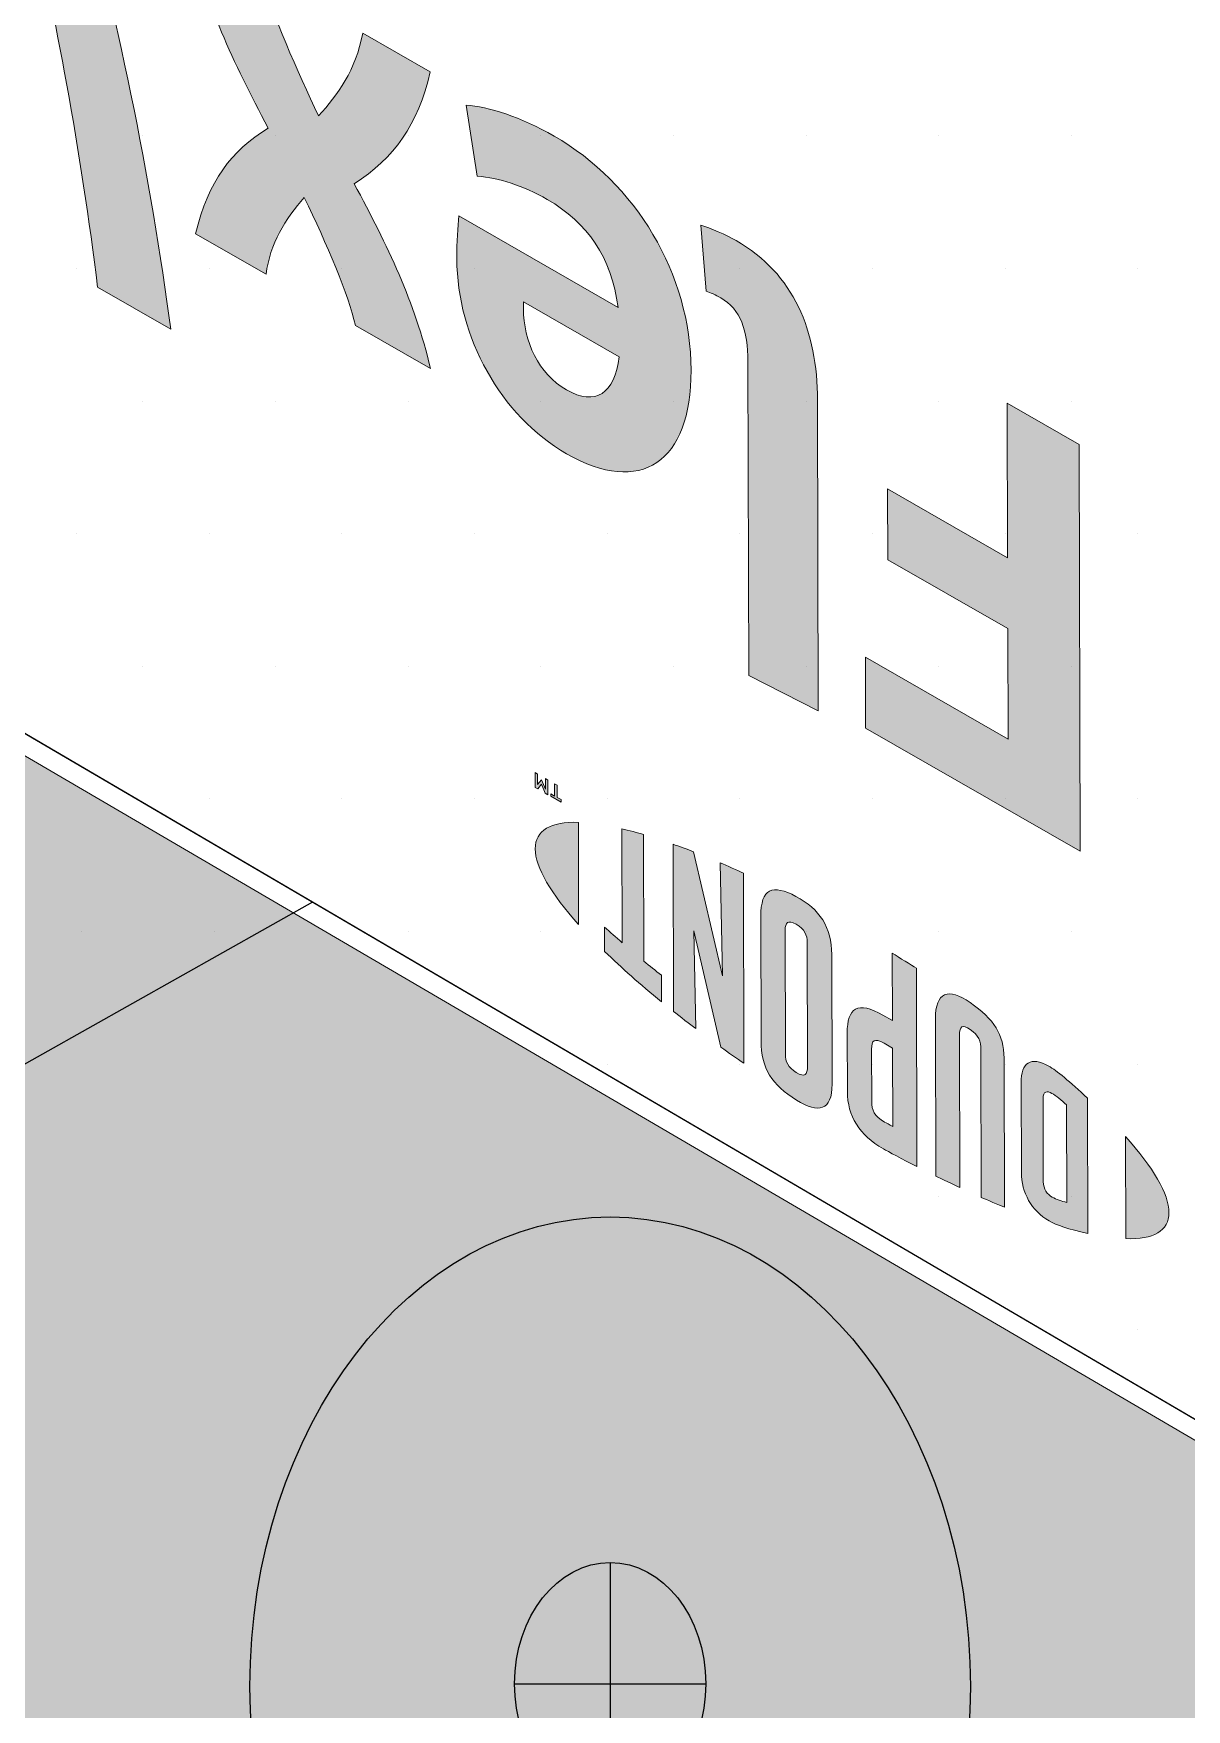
# Model space of a CAD drawing. Extents: x -1328 to 5679, y -4611 to 1603.
# Drawn here: x 3934.19 to 3945.93, y -2475.45 to -2458.38 of the extents above; entities that cross this region are included whole.
import ezdxf

# ---------------------------------------------------------------- set-up
doc = ezdxf.new("R2010")
doc.units = 0
doc.header["$MEASUREMENT"] = 0
for name, color, linetype, lineweight in [('.ATI-HATCH', 7, 'Continuous', 0), ('G-ANNO-TTLB', 7, 'Continuous', 0), ('Layer 12', 7, 'Continuous', 0), ('TYVEK', 7, 'Continuous', 0)]:
    doc.layers.add(name, color=color, linetype=linetype, lineweight=lineweight)

# ---------------------------------------------------------------- blocks, each defined once
blk = doc.blocks.new('Block_207')
at = {"layer": 'TYVEK', "true_color": 0x003b71, "transparency": 33554687}
h = blk.add_hatch(color=156, dxfattribs=at)
h.dxf.hatch_style = 2
edge = h.paths.add_edge_path()
edge.add_ellipse((3940.063, -2475.212), major_axis=(0, 4.781), ratio=0.766948, start_angle=0, end_angle=360)
at = {"layer": 'TYVEK', "color": 18, "lineweight": 25, "true_color": 0x080808}
for p, q in [((3940.063, -2473.949), (3940.063, -2476.416)), ((3939.09, -2475.183), (3941.037, -2475.183))]:
    blk.add_line(p, q, dxfattribs=at)
at = {"layer": 'TYVEK', "color": 33, "lineweight": 25, "true_color": 0xcc9966}
blk.add_lwpolyline([(3939.551, -2470.792)], dxfattribs=at)
at = {"layer": 'TYVEK', "color": 18, "lineweight": 25, "true_color": 0x000000}
blk.add_ellipse((3940.063, -2475.212), major_axis=(0, 4.781), ratio=0.766948, dxfattribs=at)
at = {"layer": 'TYVEK', "color": 18, "lineweight": 25, "true_color": 0x080808}
blk.add_ellipse((3940.063, -2475.183), major_axis=(0, 1.234), ratio=0.788846, dxfattribs=at)
blk = doc.blocks.new('Block_216')
at = {"layer": 'TYVEK', "true_color": 0x003b71, "transparency": 33554687}
h = blk.add_hatch(color=156, dxfattribs=at)
h.dxf.hatch_style = 2
edge = h.paths.add_edge_path()
edge.add_spline(control_points=[(3931.454, -2459.019), (3931.454, -2459.019), (3930.705, -2458.589), (3930.705, -2458.589), (3930.897, -2457.322), (3931.231, -2455.89), (3931.665, -2455.005), (3931.665, -2455.005), (3932.47, -2455.467), (3932.47, -2455.467), (3932.723, -2456.351), (3932.951, -2457.35), (3933.143, -2458.429), (3933.336, -2457.571), (3933.555, -2456.828), (3933.809, -2456.236), (3933.809, -2456.236), (3934.615, -2456.698), (3934.615, -2456.698), (3935.028, -2458.07), (3935.396, -2459.905), (3935.589, -2461.393), (3935.589, -2461.393), (3934.845, -2460.966), (3934.845, -2460.966), (3934.683, -2459.626), (3934.393, -2458.059), (3934.181, -2457.246), (3933.962, -2457.812), (3933.621, -2458.975), (3933.476, -2460.179), (3933.476, -2460.179), (3932.819, -2459.802), (3932.819, -2459.802), (3932.662, -2458.424), (3932.325, -2456.872), (3932.098, -2456.051), (3931.894, -2456.625), (3931.605, -2457.859), (3931.454, -2459.019)], knot_values=[0, 0, 0, 0, 1, 1, 1, 2, 2, 2, 3, 3, 3, 4, 4, 4, 5, 5, 5, 6, 6, 6, 7, 7, 7, 8, 8, 8, 9, 9, 9, 10, 10, 10, 11, 11, 11, 12, 12, 12, 13, 13, 13, 13], degree=3, periodic=0)
h = blk.add_hatch(color=156, dxfattribs=at)
h.dxf.hatch_style = 2
edge = h.paths.add_edge_path()
edge.add_spline(control_points=[(3937.456, -2459.912), (3937.8, -2460.547), (3938.073, -2461.112), (3938.234, -2461.794), (3938.234, -2461.794), (3937.469, -2461.356), (3937.469, -2461.356), (3937.402, -2461.051), (3937.175, -2460.519), (3936.949, -2460.053), (3936.76, -2460.269), (3936.596, -2460.524), (3936.561, -2460.834), (3936.561, -2460.834), (3935.843, -2460.422), (3935.843, -2460.422), (3935.975, -2459.883), (3936.2, -2459.581), (3936.583, -2459.347), (3936.213, -2458.655), (3935.96, -2458.097), (3935.748, -2457.349), (3935.748, -2457.349), (3936.513, -2457.788), (3936.513, -2457.788), (3936.621, -2458.181), (3936.879, -2458.772), (3937.095, -2459.221), (3937.289, -2459.008), (3937.473, -2458.759), (3937.544, -2458.38), (3937.544, -2458.38), (3938.231, -2458.775), (3938.231, -2458.775), (3938.105, -2459.316), (3937.865, -2459.651), (3937.456, -2459.912)], knot_values=[0, 0, 0, 0, 1, 1, 1, 2, 2, 2, 3, 3, 3, 4, 4, 4, 5, 5, 5, 6, 6, 6, 7, 7, 7, 8, 8, 8, 9, 9, 9, 10, 10, 10, 11, 11, 11, 12, 12, 12, 12], degree=3, periodic=0)
h = blk.add_hatch(color=156, dxfattribs=at)
h.dxf.hatch_style = 2
edge = h.paths.add_edge_path()
edge.add_spline(control_points=[(3940.155, -2461.674), (3940.155, -2461.674), (3939.18, -2461.115), (3939.18, -2461.115), (3939.18, -2461.115), (3939.18, -2461.186), (3939.18, -2461.186), (3939.181, -2461.517), (3939.335, -2461.848), (3939.617, -2462.01), (3939.915, -2462.181), (3940.109, -2462.05), (3940.155, -2461.674)], knot_values=[0, 0, 0, 0, 1, 1, 1, 2, 2, 2, 3, 3, 3, 4, 4, 4, 4], degree=3, periodic=0)
edge = h.paths.add_edge_path()
edge.add_spline(control_points=[(3938.596, -2459.114), (3938.821, -2459.125), (3939.155, -2459.234), (3939.493, -2459.428), (3940.319, -2459.902), (3940.885, -2460.83), (3940.887, -2461.812), (3940.89, -2462.752), (3940.373, -2463.094), (3939.619, -2462.661), (3938.947, -2462.275), (3938.504, -2461.471), (3938.502, -2460.679), (3938.502, -2460.501), (3938.512, -2460.353), (3938.522, -2460.241), (3938.522, -2460.241), (3940.143, -2461.172), (3940.143, -2461.172), (3940.075, -2460.66), (3939.834, -2460.309), (3939.423, -2460.073), (3939.172, -2459.929), (3938.931, -2459.855), (3938.71, -2459.835), (3938.71, -2459.835), (3938.596, -2459.114), (3938.596, -2459.114)], knot_values=[0, 0, 0, 0, 1, 1, 1, 2, 2, 2, 3, 3, 3, 4, 4, 4, 5, 5, 5, 6, 6, 6, 7, 7, 7, 8, 8, 8, 9, 9, 9, 9], degree=3, periodic=0)
h = blk.add_hatch(color=156, dxfattribs=at)
h.dxf.hatch_style = 2
edge = h.paths.add_edge_path()
edge.add_spline(control_points=[(3941.466, -2461.724), (3941.465, -2461.405), (3941.393, -2461.192), (3941.188, -2461.074), (3941.137, -2461.045), (3941.085, -2461.021), (3941.039, -2461.007), (3941.039, -2461.007), (3940.986, -2460.333), (3940.986, -2460.333), (3941.084, -2460.365), (3941.243, -2460.432), (3941.345, -2460.491), (3941.935, -2460.83), (3942.172, -2461.409), (3942.174, -2462.119), (3942.174, -2462.119), (3942.182, -2465.278), (3942.182, -2465.278), (3942.182, -2465.278), (3941.474, -2464.919), (3941.474, -2464.919), (3941.474, -2464.919), (3941.466, -2461.724), (3941.466, -2461.724)], knot_values=[0, 0, 0, 0, 1, 1, 1, 2, 2, 2, 3, 3, 3, 4, 4, 4, 5, 5, 5, 6, 6, 6, 7, 7, 7, 8, 8, 8, 8], degree=3, periodic=0)
h = blk.add_hatch(color=156, dxfattribs=at)
h.dxf.hatch_style = 2
edge = h.paths.add_edge_path()
edge.add_spline(control_points=[(3944.839, -2462.568), (3944.839, -2462.568), (3944.849, -2466.709), (3944.849, -2466.709), (3944.849, -2466.709), (3942.664, -2465.454), (3942.664, -2465.454), (3942.664, -2465.454), (3942.662, -2464.733), (3942.662, -2464.733), (3942.662, -2464.733), (3944.114, -2465.566), (3944.114, -2465.566), (3944.114, -2465.566), (3944.111, -2464.442), (3944.111, -2464.442), (3944.111, -2464.442), (3942.89, -2463.741), (3942.89, -2463.741), (3942.89, -2463.741), (3942.888, -2463.019), (3942.888, -2463.019), (3942.888, -2463.019), (3944.109, -2463.72), (3944.109, -2463.72), (3944.109, -2463.72), (3944.105, -2462.147), (3944.105, -2462.147), (3944.105, -2462.147), (3944.839, -2462.568), (3944.839, -2462.568)], knot_values=[0, 0, 0, 0, 1, 1, 1, 2, 2, 2, 3, 3, 3, 4, 4, 4, 5, 5, 5, 6, 6, 6, 7, 7, 7, 8, 8, 8, 9, 9, 9, 10, 10, 10, 10], degree=3, periodic=0)
at = {"layer": 'TYVEK'}
for points, knots in [([(3931.454, -2459.019), (3931.454, -2459.019), (3930.705, -2458.589), (3930.705, -2458.589), (3930.897, -2457.322), (3931.231, -2455.89), (3931.665, -2455.005), (3931.665, -2455.005), (3932.47, -2455.467), (3932.47, -2455.467), (3932.723, -2456.351), (3932.951, -2457.35), (3933.143, -2458.429), (3933.336, -2457.571), (3933.555, -2456.828), (3933.809, -2456.236), (3933.809, -2456.236), (3934.615, -2456.698), (3934.615, -2456.698), (3935.028, -2458.07), (3935.396, -2459.905), (3935.589, -2461.393), (3935.589, -2461.393), (3934.845, -2460.966), (3934.845, -2460.966), (3934.683, -2459.626), (3934.393, -2458.059), (3934.181, -2457.246), (3933.962, -2457.812), (3933.621, -2458.975), (3933.476, -2460.179), (3933.476, -2460.179), (3932.819, -2459.802), (3932.819, -2459.802), (3932.662, -2458.424), (3932.325, -2456.872), (3932.098, -2456.051), (3931.894, -2456.625), (3931.605, -2457.859), (3931.454, -2459.019)], [0, 0, 0, 0, 1, 1, 1, 2, 2, 2, 3, 3, 3, 4, 4, 4, 5, 5, 5, 6, 6, 6, 7, 7, 7, 8, 8, 8, 9, 9, 9, 10, 10, 10, 11, 11, 11, 12, 12, 12, 13, 13, 13, 13]), ([(3937.456, -2459.912), (3937.8, -2460.547), (3938.073, -2461.112), (3938.234, -2461.794), (3938.234, -2461.794), (3937.469, -2461.356), (3937.469, -2461.356), (3937.402, -2461.051), (3937.175, -2460.519), (3936.949, -2460.053), (3936.76, -2460.269), (3936.596, -2460.524), (3936.561, -2460.834), (3936.561, -2460.834), (3935.843, -2460.422), (3935.843, -2460.422), (3935.975, -2459.883), (3936.2, -2459.581), (3936.583, -2459.347), (3936.213, -2458.655), (3935.96, -2458.097), (3935.748, -2457.349), (3935.748, -2457.349), (3936.513, -2457.788), (3936.513, -2457.788), (3936.621, -2458.181), (3936.879, -2458.772), (3937.095, -2459.221), (3937.289, -2459.008), (3937.473, -2458.759), (3937.544, -2458.38), (3937.544, -2458.38), (3938.231, -2458.775), (3938.231, -2458.775), (3938.105, -2459.316), (3937.865, -2459.651), (3937.456, -2459.912)], [0, 0, 0, 0, 1, 1, 1, 2, 2, 2, 3, 3, 3, 4, 4, 4, 5, 5, 5, 6, 6, 6, 7, 7, 7, 8, 8, 8, 9, 9, 9, 10, 10, 10, 11, 11, 11, 12, 12, 12, 12]), ([(3938.596, -2459.114), (3938.821, -2459.125), (3939.155, -2459.234), (3939.493, -2459.428), (3940.319, -2459.902), (3940.885, -2460.83), (3940.887, -2461.812), (3940.89, -2462.752), (3940.373, -2463.094), (3939.619, -2462.661), (3938.947, -2462.275), (3938.504, -2461.471), (3938.502, -2460.679), (3938.502, -2460.501), (3938.512, -2460.353), (3938.522, -2460.241), (3938.522, -2460.241), (3940.143, -2461.172), (3940.143, -2461.172), (3940.075, -2460.66), (3939.834, -2460.309), (3939.423, -2460.073), (3939.172, -2459.929), (3938.931, -2459.855), (3938.71, -2459.835), (3938.71, -2459.835), (3938.596, -2459.114), (3938.596, -2459.114)], [0, 0, 0, 0, 1, 1, 1, 2, 2, 2, 3, 3, 3, 4, 4, 4, 5, 5, 5, 6, 6, 6, 7, 7, 7, 8, 8, 8, 9, 9, 9, 9]), ([(3941.466, -2461.724), (3941.465, -2461.405), (3941.393, -2461.192), (3941.188, -2461.074), (3941.137, -2461.045), (3941.085, -2461.021), (3941.039, -2461.007), (3941.039, -2461.007), (3940.986, -2460.333), (3940.986, -2460.333), (3941.084, -2460.365), (3941.243, -2460.432), (3941.345, -2460.491), (3941.935, -2460.83), (3942.172, -2461.409), (3942.174, -2462.119), (3942.174, -2462.119), (3942.182, -2465.278), (3942.182, -2465.278), (3942.182, -2465.278), (3941.474, -2464.919), (3941.474, -2464.919), (3941.474, -2464.919), (3941.466, -2461.724), (3941.466, -2461.724)], [0, 0, 0, 0, 1, 1, 1, 2, 2, 2, 3, 3, 3, 4, 4, 4, 5, 5, 5, 6, 6, 6, 7, 7, 7, 8, 8, 8, 8]), ([(3940.155, -2461.674), (3940.155, -2461.674), (3939.18, -2461.115), (3939.18, -2461.115), (3939.18, -2461.115), (3939.18, -2461.186), (3939.18, -2461.186), (3939.181, -2461.517), (3939.335, -2461.848), (3939.617, -2462.01), (3939.915, -2462.181), (3940.109, -2462.05), (3940.155, -2461.674)], [0, 0, 0, 0, 1, 1, 1, 2, 2, 2, 3, 3, 3, 4, 4, 4, 4]), ([(3944.839, -2462.568), (3944.839, -2462.568), (3944.849, -2466.709), (3944.849, -2466.709), (3944.849, -2466.709), (3942.664, -2465.454), (3942.664, -2465.454), (3942.664, -2465.454), (3942.662, -2464.733), (3942.662, -2464.733), (3942.662, -2464.733), (3944.114, -2465.566), (3944.114, -2465.566), (3944.114, -2465.566), (3944.111, -2464.442), (3944.111, -2464.442), (3944.111, -2464.442), (3942.89, -2463.741), (3942.89, -2463.741), (3942.89, -2463.741), (3942.888, -2463.019), (3942.888, -2463.019), (3942.888, -2463.019), (3944.109, -2463.72), (3944.109, -2463.72), (3944.109, -2463.72), (3944.105, -2462.147), (3944.105, -2462.147), (3944.105, -2462.147), (3944.839, -2462.568), (3944.839, -2462.568)], [0, 0, 0, 0, 1, 1, 1, 2, 2, 2, 3, 3, 3, 4, 4, 4, 5, 5, 5, 6, 6, 6, 7, 7, 7, 8, 8, 8, 9, 9, 9, 10, 10, 10, 10])]:
    blk.add_open_spline(points, degree=3, knots=knots, dxfattribs=at)
blk = doc.blocks.new('Block_217')
at = {"layer": 'TYVEK', "true_color": 0x003b71, "transparency": 33554687}
h = blk.add_hatch(color=156, dxfattribs=at)
h.dxf.hatch_style = 2
edge = h.paths.add_edge_path()
edge.add_spline(control_points=[(3939.43, -2466.133), (3939.43, -2466.133), (3939.403, -2466.118), (3939.403, -2466.118), (3939.403, -2466.118), (3939.364, -2466.024), (3939.364, -2466.024), (3939.364, -2466.024), (3939.325, -2466.073), (3939.325, -2466.073), (3939.325, -2466.073), (3939.299, -2466.058), (3939.299, -2466.058), (3939.299, -2466.058), (3939.299, -2465.908), (3939.299, -2465.908), (3939.299, -2465.908), (3939.323, -2465.922), (3939.323, -2465.922), (3939.323, -2465.922), (3939.323, -2466.028), (3939.323, -2466.028), (3939.323, -2466.028), (3939.363, -2465.98), (3939.363, -2465.98), (3939.363, -2465.98), (3939.365, -2465.981), (3939.365, -2465.981), (3939.365, -2465.981), (3939.406, -2466.076), (3939.406, -2466.076), (3939.406, -2466.076), (3939.405, -2465.969), (3939.405, -2465.969), (3939.405, -2465.969), (3939.429, -2465.983), (3939.429, -2465.983), (3939.429, -2465.983), (3939.43, -2466.133), (3939.43, -2466.133)], knot_values=[0, 0, 0, 0, 1, 1, 1, 2, 2, 2, 3, 3, 3, 4, 4, 4, 5, 5, 5, 6, 6, 6, 7, 7, 7, 8, 8, 8, 9, 9, 9, 10, 10, 10, 11, 11, 11, 12, 12, 12, 13, 13, 13, 13], degree=3, periodic=0)
edge = h.paths.add_edge_path()
edge.add_spline(control_points=[(3939.523, -2466.16), (3939.523, -2466.16), (3939.563, -2466.183), (3939.563, -2466.183), (3939.563, -2466.183), (3939.563, -2466.209), (3939.563, -2466.209), (3939.563, -2466.209), (3939.458, -2466.149), (3939.458, -2466.149), (3939.458, -2466.149), (3939.458, -2466.123), (3939.458, -2466.123), (3939.458, -2466.123), (3939.498, -2466.146), (3939.498, -2466.146), (3939.498, -2466.146), (3939.497, -2466.022), (3939.497, -2466.022), (3939.497, -2466.022), (3939.522, -2466.036), (3939.522, -2466.036), (3939.522, -2466.036), (3939.523, -2466.16), (3939.523, -2466.16)], knot_values=[0, 0, 0, 0, 1, 1, 1, 2, 2, 2, 3, 3, 3, 4, 4, 4, 5, 5, 5, 6, 6, 6, 7, 7, 7, 8, 8, 8, 8], degree=3, periodic=0)
h = blk.add_hatch(color=156, dxfattribs=at)
h.dxf.hatch_style = 2
edge = h.paths.add_edge_path()
edge.add_spline(control_points=[(3939.3, -2466.684), (3939.3, -2466.493), (3939.46, -2466.407), (3939.739, -2466.414), (3939.739, -2466.414), (3939.742, -2467.454), (3939.742, -2467.454), (3939.462, -2467.142), (3939.301, -2466.872), (3939.3, -2466.684)], knot_values=[0, 0, 0, 0, 1, 1, 1, 2, 2, 2, 3, 3, 3, 3], degree=3, periodic=0)
h = blk.add_hatch(color=156, dxfattribs=at)
h.dxf.hatch_style = 2
edge = h.paths.add_edge_path()
edge.add_spline(control_points=[(3940.585, -2467.971), (3940.524, -2467.923), (3940.464, -2467.875), (3940.406, -2467.827), (3940.406, -2467.827), (3940.403, -2466.539), (3940.403, -2466.539), (3940.349, -2466.522), (3940.249, -2466.495), (3940.183, -2466.48), (3940.183, -2466.48), (3940.185, -2467.639), (3940.185, -2467.639), (3940.121, -2467.584), (3940.061, -2467.53), (3940.006, -2467.48), (3940.006, -2467.48), (3940.007, -2467.728), (3940.007, -2467.728), (3940.181, -2467.898), (3940.367, -2468.062), (3940.586, -2468.24), (3940.586, -2468.24), (3940.585, -2467.971), (3940.585, -2467.971)], knot_values=[0, 0, 0, 0, 1, 1, 1, 2, 2, 2, 3, 3, 3, 4, 4, 4, 5, 5, 5, 6, 6, 6, 7, 7, 7, 8, 8, 8, 8], degree=3, periodic=0)
h = blk.add_hatch(color=156, dxfattribs=at)
h.dxf.hatch_style = 2
edge = h.paths.add_edge_path()
edge.add_spline(control_points=[(3940.915, -2467.52), (3940.915, -2467.52), (3941.19, -2468.703), (3941.19, -2468.703), (3941.265, -2468.757), (3941.354, -2468.819), (3941.424, -2468.867), (3941.424, -2468.867), (3941.419, -2466.93), (3941.419, -2466.93), (3941.37, -2466.907), (3941.246, -2466.852), (3941.182, -2466.825), (3941.182, -2466.825), (3941.205, -2467.977), (3941.205, -2467.977), (3941.205, -2467.977), (3940.913, -2466.715), (3940.913, -2466.715), (3940.852, -2466.691), (3940.762, -2466.657), (3940.703, -2466.637), (3940.703, -2466.637), (3940.708, -2468.338), (3940.708, -2468.338), (3940.769, -2468.388), (3940.881, -2468.474), (3940.935, -2468.514), (3940.935, -2468.514), (3940.915, -2467.52), (3940.915, -2467.52)], knot_values=[0, 0, 0, 0, 1, 1, 1, 2, 2, 2, 3, 3, 3, 4, 4, 4, 5, 5, 5, 6, 6, 6, 7, 7, 7, 8, 8, 8, 9, 9, 9, 10, 10, 10, 10], degree=3, periodic=0)
h = blk.add_hatch(color=156, dxfattribs=at)
h.dxf.hatch_style = 2
edge = h.paths.add_edge_path()
edge.add_spline(control_points=[(3941.845, -2467.513), (3941.845, -2467.433), (3941.868, -2467.405), (3941.955, -2467.452), (3942.044, -2467.5), (3942.069, -2467.559), (3942.069, -2467.641), (3942.069, -2467.641), (3942.072, -2468.9), (3942.072, -2468.9), (3942.072, -2468.982), (3942.048, -2469.014), (3941.958, -2468.96), (3941.871, -2468.907), (3941.848, -2468.851), (3941.848, -2468.771), (3941.848, -2468.771), (3941.845, -2467.513), (3941.845, -2467.513)], knot_values=[0, 0, 0, 0, 1, 1, 1, 2, 2, 2, 3, 3, 3, 4, 4, 4, 5, 5, 5, 6, 6, 6, 6], degree=3, periodic=0)
edge = h.paths.add_edge_path()
edge.add_spline(control_points=[(3941.959, -2469.242), (3942.187, -2469.385), (3942.322, -2469.347), (3942.322, -2469.081), (3942.322, -2469.081), (3942.319, -2467.761), (3942.319, -2467.761), (3942.318, -2467.481), (3942.195, -2467.295), (3941.954, -2467.168), (3941.718, -2467.045), (3941.596, -2467.078), (3941.596, -2467.376), (3941.596, -2467.376), (3941.599, -2468.636), (3941.599, -2468.636), (3941.6, -2468.921), (3941.712, -2469.086), (3941.959, -2469.242)], knot_values=[0, 0, 0, 0, 1, 1, 1, 2, 2, 2, 3, 3, 3, 4, 4, 4, 5, 5, 5, 6, 6, 6, 6], degree=3, periodic=0)
h = blk.add_hatch(color=156, dxfattribs=at)
h.dxf.hatch_style = 2
edge = h.paths.add_edge_path()
edge.add_spline(control_points=[(3942.725, -2468.722), (3942.725, -2468.635), (3942.751, -2468.606), (3942.851, -2468.663), (3942.851, -2468.663), (3942.937, -2468.713), (3942.937, -2468.713), (3942.937, -2468.713), (3942.939, -2469.509), (3942.939, -2469.509), (3942.901, -2469.489), (3942.88, -2469.478), (3942.857, -2469.465), (3942.749, -2469.403), (3942.726, -2469.343), (3942.726, -2469.254), (3942.726, -2469.254), (3942.725, -2468.722), (3942.725, -2468.722)], knot_values=[0, 0, 0, 0, 1, 1, 1, 2, 2, 2, 3, 3, 3, 4, 4, 4, 5, 5, 5, 6, 6, 6, 6], degree=3, periodic=0)
edge = h.paths.add_edge_path()
edge.add_spline(control_points=[(3942.844, -2469.738), (3942.886, -2469.763), (3943.042, -2469.846), (3943.186, -2469.919), (3943.186, -2469.919), (3943.181, -2467.9), (3943.181, -2467.9), (3943.132, -2467.87), (3943.004, -2467.788), (3942.935, -2467.747), (3942.935, -2467.747), (3942.936, -2468.432), (3942.936, -2468.432), (3942.936, -2468.432), (3942.84, -2468.377), (3942.84, -2468.377), (3942.583, -2468.23), (3942.476, -2468.302), (3942.476, -2468.558), (3942.476, -2468.558), (3942.478, -2469.153), (3942.478, -2469.153), (3942.479, -2469.404), (3942.599, -2469.598), (3942.844, -2469.738)], knot_values=[0, 0, 0, 0, 1, 1, 1, 2, 2, 2, 3, 3, 3, 4, 4, 4, 5, 5, 5, 6, 6, 6, 7, 7, 7, 8, 8, 8, 8], degree=3, periodic=0)
h = blk.add_hatch(color=156, dxfattribs=at)
h.dxf.hatch_style = 2
edge = h.paths.add_edge_path()
edge.add_spline(control_points=[(3943.62, -2468.578), (3943.619, -2468.498), (3943.643, -2468.461), (3943.729, -2468.523), (3943.814, -2468.583), (3943.837, -2468.638), (3943.837, -2468.732), (3943.837, -2468.732), (3943.841, -2470.232), (3943.841, -2470.232), (3943.897, -2470.257), (3944.023, -2470.309), (3944.077, -2470.331), (3944.077, -2470.331), (3944.073, -2468.814), (3944.073, -2468.814), (3944.072, -2468.572), (3943.97, -2468.419), (3943.729, -2468.249), (3943.508, -2468.093), (3943.373, -2468.144), (3943.374, -2468.413), (3943.374, -2468.413), (3943.378, -2470.015), (3943.378, -2470.015), (3943.424, -2470.039), (3943.575, -2470.111), (3943.623, -2470.133), (3943.623, -2470.133), (3943.62, -2468.578), (3943.62, -2468.578)], knot_values=[0, 0, 0, 0, 1, 1, 1, 2, 2, 2, 3, 3, 3, 4, 4, 4, 5, 5, 5, 6, 6, 6, 7, 7, 7, 8, 8, 8, 9, 9, 9, 10, 10, 10, 10], degree=3, periodic=0)
h = blk.add_hatch(color=156, dxfattribs=at)
h.dxf.hatch_style = 2
edge = h.paths.add_edge_path()
edge.add_spline(control_points=[(3944.47, -2469.227), (3944.47, -2469.148), (3944.512, -2469.145), (3944.561, -2469.173), (3944.6, -2469.196), (3944.66, -2469.246), (3944.708, -2469.289), (3944.708, -2469.289), (3944.711, -2470.283), (3944.711, -2470.283), (3944.662, -2470.27), (3944.602, -2470.252), (3944.564, -2470.23), (3944.514, -2470.201), (3944.473, -2470.151), (3944.472, -2470.071), (3944.472, -2470.071), (3944.47, -2469.227), (3944.47, -2469.227)], knot_values=[0, 0, 0, 0, 1, 1, 1, 2, 2, 2, 3, 3, 3, 4, 4, 4, 5, 5, 5, 6, 6, 6, 6], degree=3, periodic=0)
edge = h.paths.add_edge_path()
edge.add_spline(control_points=[(3944.532, -2470.471), (3944.61, -2470.516), (3944.723, -2470.554), (3944.926, -2470.599), (3944.926, -2470.599), (3944.923, -2469.221), (3944.923, -2469.221), (3944.744, -2469.055), (3944.606, -2468.94), (3944.528, -2468.895), (3944.348, -2468.792), (3944.247, -2468.86), (3944.247, -2469.064), (3944.247, -2469.064), (3944.25, -2469.979), (3944.25, -2469.979), (3944.25, -2470.183), (3944.352, -2470.368), (3944.532, -2470.471)], knot_values=[0, 0, 0, 0, 1, 1, 1, 2, 2, 2, 3, 3, 3, 4, 4, 4, 5, 5, 5, 6, 6, 6, 6], degree=3, periodic=0)
h = blk.add_hatch(color=156, dxfattribs=at)
h.dxf.hatch_style = 2
edge = h.paths.add_edge_path()
edge.add_spline(control_points=[(3945.752, -2470.387), (3945.751, -2470.197), (3945.59, -2469.926), (3945.31, -2469.613), (3945.31, -2469.613), (3945.313, -2470.652), (3945.313, -2470.652), (3945.592, -2470.661), (3945.752, -2470.576), (3945.752, -2470.387)], knot_values=[0, 0, 0, 0, 1, 1, 1, 2, 2, 2, 3, 3, 3, 3], degree=3, periodic=0)
at = {"layer": 'TYVEK'}
for points, knots in [([(3939.43, -2466.133), (3939.43, -2466.133), (3939.403, -2466.118), (3939.403, -2466.118), (3939.403, -2466.118), (3939.364, -2466.024), (3939.364, -2466.024), (3939.364, -2466.024), (3939.325, -2466.073), (3939.325, -2466.073), (3939.325, -2466.073), (3939.299, -2466.058), (3939.299, -2466.058), (3939.299, -2466.058), (3939.299, -2465.908), (3939.299, -2465.908), (3939.299, -2465.908), (3939.323, -2465.922), (3939.323, -2465.922), (3939.323, -2465.922), (3939.323, -2466.028), (3939.323, -2466.028), (3939.323, -2466.028), (3939.363, -2465.98), (3939.363, -2465.98), (3939.363, -2465.98), (3939.365, -2465.981), (3939.365, -2465.981), (3939.365, -2465.981), (3939.406, -2466.076), (3939.406, -2466.076), (3939.406, -2466.076), (3939.405, -2465.969), (3939.405, -2465.969), (3939.405, -2465.969), (3939.429, -2465.983), (3939.429, -2465.983), (3939.429, -2465.983), (3939.43, -2466.133), (3939.43, -2466.133)], [0, 0, 0, 0, 1, 1, 1, 2, 2, 2, 3, 3, 3, 4, 4, 4, 5, 5, 5, 6, 6, 6, 7, 7, 7, 8, 8, 8, 9, 9, 9, 10, 10, 10, 11, 11, 11, 12, 12, 12, 13, 13, 13, 13]), ([(3939.523, -2466.16), (3939.523, -2466.16), (3939.563, -2466.183), (3939.563, -2466.183), (3939.563, -2466.183), (3939.563, -2466.209), (3939.563, -2466.209), (3939.563, -2466.209), (3939.458, -2466.149), (3939.458, -2466.149), (3939.458, -2466.149), (3939.458, -2466.123), (3939.458, -2466.123), (3939.458, -2466.123), (3939.498, -2466.146), (3939.498, -2466.146), (3939.498, -2466.146), (3939.497, -2466.022), (3939.497, -2466.022), (3939.497, -2466.022), (3939.522, -2466.036), (3939.522, -2466.036), (3939.522, -2466.036), (3939.523, -2466.16), (3939.523, -2466.16)], [0, 0, 0, 0, 1, 1, 1, 2, 2, 2, 3, 3, 3, 4, 4, 4, 5, 5, 5, 6, 6, 6, 7, 7, 7, 8, 8, 8, 8]), ([(3939.3, -2466.684), (3939.3, -2466.493), (3939.46, -2466.407), (3939.739, -2466.414), (3939.739, -2466.414), (3939.742, -2467.454), (3939.742, -2467.454), (3939.462, -2467.142), (3939.301, -2466.872), (3939.3, -2466.684)], [0, 0, 0, 0, 1, 1, 1, 2, 2, 2, 3, 3, 3, 3]), ([(3940.585, -2467.971), (3940.524, -2467.923), (3940.464, -2467.875), (3940.406, -2467.827), (3940.406, -2467.827), (3940.403, -2466.539), (3940.403, -2466.539), (3940.349, -2466.522), (3940.249, -2466.495), (3940.183, -2466.48), (3940.183, -2466.48), (3940.185, -2467.639), (3940.185, -2467.639), (3940.121, -2467.584), (3940.061, -2467.53), (3940.006, -2467.48), (3940.006, -2467.48), (3940.007, -2467.728), (3940.007, -2467.728), (3940.181, -2467.898), (3940.367, -2468.062), (3940.586, -2468.24), (3940.586, -2468.24), (3940.585, -2467.971), (3940.585, -2467.971)], [0, 0, 0, 0, 1, 1, 1, 2, 2, 2, 3, 3, 3, 4, 4, 4, 5, 5, 5, 6, 6, 6, 7, 7, 7, 8, 8, 8, 8]), ([(3940.915, -2467.52), (3940.915, -2467.52), (3941.19, -2468.703), (3941.19, -2468.703), (3941.265, -2468.757), (3941.354, -2468.819), (3941.424, -2468.867), (3941.424, -2468.867), (3941.419, -2466.93), (3941.419, -2466.93), (3941.37, -2466.907), (3941.246, -2466.852), (3941.182, -2466.825), (3941.182, -2466.825), (3941.205, -2467.977), (3941.205, -2467.977), (3941.205, -2467.977), (3940.913, -2466.715), (3940.913, -2466.715), (3940.852, -2466.691), (3940.762, -2466.657), (3940.703, -2466.637), (3940.703, -2466.637), (3940.708, -2468.338), (3940.708, -2468.338), (3940.769, -2468.388), (3940.881, -2468.474), (3940.935, -2468.514), (3940.935, -2468.514), (3940.915, -2467.52), (3940.915, -2467.52)], [0, 0, 0, 0, 1, 1, 1, 2, 2, 2, 3, 3, 3, 4, 4, 4, 5, 5, 5, 6, 6, 6, 7, 7, 7, 8, 8, 8, 9, 9, 9, 10, 10, 10, 10]), ([(3941.959, -2469.242), (3942.187, -2469.385), (3942.322, -2469.347), (3942.322, -2469.081), (3942.322, -2469.081), (3942.319, -2467.761), (3942.319, -2467.761), (3942.318, -2467.481), (3942.195, -2467.295), (3941.954, -2467.168), (3941.718, -2467.045), (3941.596, -2467.078), (3941.596, -2467.376), (3941.596, -2467.376), (3941.599, -2468.636), (3941.599, -2468.636), (3941.6, -2468.921), (3941.712, -2469.086), (3941.959, -2469.242)], [0, 0, 0, 0, 1, 1, 1, 2, 2, 2, 3, 3, 3, 4, 4, 4, 5, 5, 5, 6, 6, 6, 6]), ([(3941.845, -2467.513), (3941.845, -2467.433), (3941.868, -2467.405), (3941.955, -2467.452), (3942.044, -2467.5), (3942.069, -2467.559), (3942.069, -2467.641), (3942.069, -2467.641), (3942.072, -2468.9), (3942.072, -2468.9), (3942.072, -2468.982), (3942.048, -2469.014), (3941.958, -2468.96), (3941.871, -2468.907), (3941.848, -2468.851), (3941.848, -2468.771), (3941.848, -2468.771), (3941.845, -2467.513), (3941.845, -2467.513)], [0, 0, 0, 0, 1, 1, 1, 2, 2, 2, 3, 3, 3, 4, 4, 4, 5, 5, 5, 6, 6, 6, 6]), ([(3942.844, -2469.738), (3942.886, -2469.763), (3943.042, -2469.846), (3943.186, -2469.919), (3943.186, -2469.919), (3943.181, -2467.9), (3943.181, -2467.9), (3943.132, -2467.87), (3943.004, -2467.788), (3942.935, -2467.747), (3942.935, -2467.747), (3942.936, -2468.432), (3942.936, -2468.432), (3942.936, -2468.432), (3942.84, -2468.377), (3942.84, -2468.377), (3942.583, -2468.23), (3942.476, -2468.302), (3942.476, -2468.558), (3942.476, -2468.558), (3942.478, -2469.153), (3942.478, -2469.153), (3942.479, -2469.404), (3942.599, -2469.598), (3942.844, -2469.738)], [0, 0, 0, 0, 1, 1, 1, 2, 2, 2, 3, 3, 3, 4, 4, 4, 5, 5, 5, 6, 6, 6, 7, 7, 7, 8, 8, 8, 8]), ([(3943.62, -2468.578), (3943.619, -2468.498), (3943.643, -2468.461), (3943.729, -2468.523), (3943.814, -2468.583), (3943.837, -2468.638), (3943.837, -2468.732), (3943.837, -2468.732), (3943.841, -2470.232), (3943.841, -2470.232), (3943.897, -2470.257), (3944.023, -2470.309), (3944.077, -2470.331), (3944.077, -2470.331), (3944.073, -2468.814), (3944.073, -2468.814), (3944.072, -2468.572), (3943.97, -2468.419), (3943.729, -2468.249), (3943.508, -2468.093), (3943.373, -2468.144), (3943.374, -2468.413), (3943.374, -2468.413), (3943.378, -2470.015), (3943.378, -2470.015), (3943.424, -2470.039), (3943.575, -2470.111), (3943.623, -2470.133), (3943.623, -2470.133), (3943.62, -2468.578), (3943.62, -2468.578)], [0, 0, 0, 0, 1, 1, 1, 2, 2, 2, 3, 3, 3, 4, 4, 4, 5, 5, 5, 6, 6, 6, 7, 7, 7, 8, 8, 8, 9, 9, 9, 10, 10, 10, 10]), ([(3942.725, -2468.722), (3942.725, -2468.635), (3942.751, -2468.606), (3942.851, -2468.663), (3942.851, -2468.663), (3942.937, -2468.713), (3942.937, -2468.713), (3942.937, -2468.713), (3942.939, -2469.509), (3942.939, -2469.509), (3942.901, -2469.489), (3942.88, -2469.478), (3942.857, -2469.465), (3942.749, -2469.403), (3942.726, -2469.343), (3942.726, -2469.254), (3942.726, -2469.254), (3942.725, -2468.722), (3942.725, -2468.722)], [0, 0, 0, 0, 1, 1, 1, 2, 2, 2, 3, 3, 3, 4, 4, 4, 5, 5, 5, 6, 6, 6, 6]), ([(3944.532, -2470.471), (3944.61, -2470.516), (3944.723, -2470.554), (3944.926, -2470.599), (3944.926, -2470.599), (3944.923, -2469.221), (3944.923, -2469.221), (3944.744, -2469.055), (3944.606, -2468.94), (3944.528, -2468.895), (3944.348, -2468.792), (3944.247, -2468.86), (3944.247, -2469.064), (3944.247, -2469.064), (3944.25, -2469.979), (3944.25, -2469.979), (3944.25, -2470.183), (3944.352, -2470.368), (3944.532, -2470.471)], [0, 0, 0, 0, 1, 1, 1, 2, 2, 2, 3, 3, 3, 4, 4, 4, 5, 5, 5, 6, 6, 6, 6]), ([(3944.47, -2469.227), (3944.47, -2469.148), (3944.512, -2469.145), (3944.561, -2469.173), (3944.6, -2469.196), (3944.66, -2469.246), (3944.708, -2469.289), (3944.708, -2469.289), (3944.711, -2470.283), (3944.711, -2470.283), (3944.662, -2470.27), (3944.602, -2470.252), (3944.564, -2470.23), (3944.514, -2470.201), (3944.473, -2470.151), (3944.472, -2470.071), (3944.472, -2470.071), (3944.47, -2469.227), (3944.47, -2469.227)], [0, 0, 0, 0, 1, 1, 1, 2, 2, 2, 3, 3, 3, 4, 4, 4, 5, 5, 5, 6, 6, 6, 6]), ([(3945.752, -2470.387), (3945.751, -2470.197), (3945.59, -2469.926), (3945.31, -2469.613), (3945.31, -2469.613), (3945.313, -2470.652), (3945.313, -2470.652), (3945.592, -2470.661), (3945.752, -2470.576), (3945.752, -2470.387)], [0, 0, 0, 0, 1, 1, 1, 2, 2, 2, 3, 3, 3, 3])]:
    blk.add_open_spline(points, degree=3, knots=knots, dxfattribs=at)
blk = doc.blocks.new('Block_215')
at = {"layer": 'TYVEK'}
for name in ['Block_216', 'Block_217']:
    blk.add_blockref(name, (0, 0), dxfattribs=at)
blk = doc.blocks.new('Block_267')
at = {"layer": '.ATI-HATCH'}
blk.add_lwpolyline([(3937.034, -2467.226), (3922.473, -2458.692), (3922.473, -2475.392), (3922.502, -2475.409)], close=True, dxfattribs=at)
at = {"layer": '.ATI-HATCH', "color": 8, "lineweight": 0, "true_color": 0x808080}
for points in [[(3934.681, -2467.526), (3934.681, -2467.526), (3934.681, -2467.526), (3934.681, -2467.526)], [(3936.031, -2467.526), (3936.031, -2467.526), (3936.031, -2467.526), (3936.031, -2467.526)]]:
    blk.add_open_spline(points, degree=3, dxfattribs=at)
blk = doc.blocks.new('Block_268')
at = {"layer": '.ATI-HATCH'}
blk.add_open_spline([(3922.473, -2475.392), (3922.473, -2475.392), (3922.473, -2458.692), (3922.473, -2458.692), (3922.473, -2458.692), (4005.065, -2507.095), (4005.065, -2507.095), (4005.065, -2507.095), (4005.06, -2523.795), (4005.06, -2523.795), (4005.06, -2523.795), (4029.587, -2538.166), (4029.587, -2538.166), (4029.587, -2538.166), (4029.587, -2513.602), (4029.587, -2513.602), (4029.587, -2507.141), (4026.125, -2501.176), (4020.516, -2497.971), (4020.516, -2497.971), (3911.115, -2435.193), (3911.115, -2435.193), (3906.799, -2432.726), (3901.3, -2434.226), (3898.834, -2438.542), (3898.057, -2439.902), (3897.648, -2441.442), (3897.648, -2443.008), (3897.648, -2443.008), (3897.648, -2460.844), (3897.648, -2460.844), (3897.648, -2460.844), (3922.502, -2475.409), (3922.502, -2475.409), (3922.502, -2475.409), (3922.473, -2475.392), (3922.473, -2475.392)], degree=3, knots=[0, 0, 0, 0, 1, 1, 1, 2, 2, 2, 3, 3, 3, 4, 4, 4, 5, 5, 5, 6, 6, 6, 7, 7, 7, 8, 8, 8, 9, 9, 9, 10, 10, 10, 11, 11, 11, 12, 12, 12, 12], dxfattribs=at)
at = {"layer": '.ATI-HATCH', "color": 8, "lineweight": 0, "true_color": 0x808080}
for points in [[(3935.307, -2459.425), (3935.307, -2459.425), (3935.307, -2459.425), (3935.307, -2459.425)], [(3936.657, -2459.425), (3936.657, -2459.425), (3936.657, -2459.425), (3936.657, -2459.425)], [(3938.007, -2459.425), (3938.007, -2459.425), (3938.007, -2459.425), (3938.007, -2459.425)], [(3939.357, -2459.425), (3939.357, -2459.425), (3939.357, -2459.425), (3939.357, -2459.425)], [(3940.707, -2459.425), (3940.707, -2459.425), (3940.707, -2459.425), (3940.707, -2459.425)], [(3942.058, -2459.425), (3942.058, -2459.425), (3942.058, -2459.425), (3942.058, -2459.425)], [(3943.408, -2459.425), (3943.408, -2459.425), (3943.408, -2459.425), (3943.408, -2459.425)], [(3944.758, -2459.425), (3944.758, -2459.425), (3944.758, -2459.425), (3944.758, -2459.425)], [(3934.632, -2460.775), (3934.632, -2460.775), (3934.632, -2460.775), (3934.632, -2460.775)], [(3935.982, -2460.775), (3935.982, -2460.775), (3935.982, -2460.775), (3935.982, -2460.775)], [(3937.332, -2460.775), (3937.332, -2460.775), (3937.332, -2460.775), (3937.332, -2460.775)], [(3938.682, -2460.775), (3938.682, -2460.775), (3938.682, -2460.775), (3938.682, -2460.775)], [(3940.032, -2460.775), (3940.032, -2460.775), (3940.032, -2460.775), (3940.032, -2460.775)], [(3941.383, -2460.775), (3941.383, -2460.775), (3941.383, -2460.775), (3941.383, -2460.775)], [(3942.733, -2460.775), (3942.733, -2460.775), (3942.733, -2460.775), (3942.733, -2460.775)], [(3944.083, -2460.775), (3944.083, -2460.775), (3944.083, -2460.775), (3944.083, -2460.775)], [(3945.433, -2460.775), (3945.433, -2460.775), (3945.433, -2460.775), (3945.433, -2460.775)], [(3935.307, -2462.125), (3935.307, -2462.125), (3935.307, -2462.125), (3935.307, -2462.125)], [(3936.657, -2462.125), (3936.657, -2462.125), (3936.657, -2462.125), (3936.657, -2462.125)], [(3938.007, -2462.125), (3938.007, -2462.125), (3938.007, -2462.125), (3938.007, -2462.125)], [(3939.357, -2462.125), (3939.357, -2462.125), (3939.357, -2462.125), (3939.357, -2462.125)], [(3940.707, -2462.125), (3940.707, -2462.125), (3940.707, -2462.125), (3940.707, -2462.125)], [(3942.058, -2462.125), (3942.058, -2462.125), (3942.058, -2462.125), (3942.058, -2462.125)], [(3943.408, -2462.125), (3943.408, -2462.125), (3943.408, -2462.125), (3943.408, -2462.125)], [(3944.758, -2462.125), (3944.758, -2462.125), (3944.758, -2462.125), (3944.758, -2462.125)], [(3934.632, -2463.476), (3934.632, -2463.476), (3934.632, -2463.476), (3934.632, -2463.476)], [(3935.982, -2463.476), (3935.982, -2463.476), (3935.982, -2463.476), (3935.982, -2463.476)], [(3937.332, -2463.476), (3937.332, -2463.476), (3937.332, -2463.476), (3937.332, -2463.476)], [(3938.682, -2463.476), (3938.682, -2463.476), (3938.682, -2463.476), (3938.682, -2463.476)], [(3940.032, -2463.476), (3940.032, -2463.476), (3940.032, -2463.476), (3940.032, -2463.476)], [(3941.383, -2463.476), (3941.383, -2463.476), (3941.383, -2463.476), (3941.383, -2463.476)], [(3942.733, -2463.476), (3942.733, -2463.476), (3942.733, -2463.476), (3942.733, -2463.476)], [(3944.083, -2463.476), (3944.083, -2463.476), (3944.083, -2463.476), (3944.083, -2463.476)], [(3945.433, -2463.476), (3945.433, -2463.476), (3945.433, -2463.476), (3945.433, -2463.476)], [(3935.307, -2464.826), (3935.307, -2464.826), (3935.307, -2464.826), (3935.307, -2464.826)], [(3936.657, -2464.826), (3936.657, -2464.826), (3936.657, -2464.826), (3936.657, -2464.826)], [(3938.007, -2464.826), (3938.007, -2464.826), (3938.007, -2464.826), (3938.007, -2464.826)], [(3939.357, -2464.826), (3939.357, -2464.826), (3939.357, -2464.826), (3939.357, -2464.826)], [(3940.707, -2464.826), (3940.707, -2464.826), (3940.707, -2464.826), (3940.707, -2464.826)], [(3942.058, -2464.826), (3942.058, -2464.826), (3942.058, -2464.826), (3942.058, -2464.826)], [(3943.408, -2464.826), (3943.408, -2464.826), (3943.408, -2464.826), (3943.408, -2464.826)], [(3944.758, -2464.826), (3944.758, -2464.826), (3944.758, -2464.826), (3944.758, -2464.826)], [(3935.982, -2466.176), (3935.982, -2466.176), (3935.982, -2466.176), (3935.982, -2466.176)], [(3937.332, -2466.176), (3937.332, -2466.176), (3937.332, -2466.176), (3937.332, -2466.176)], [(3938.682, -2466.176), (3938.682, -2466.176), (3938.682, -2466.176), (3938.682, -2466.176)], [(3940.032, -2466.176), (3940.032, -2466.176), (3940.032, -2466.176), (3940.032, -2466.176)], [(3941.383, -2466.176), (3941.383, -2466.176), (3941.383, -2466.176), (3941.383, -2466.176)], [(3942.733, -2466.176), (3942.733, -2466.176), (3942.733, -2466.176), (3942.733, -2466.176)], [(3944.083, -2466.176), (3944.083, -2466.176), (3944.083, -2466.176), (3944.083, -2466.176)], [(3945.433, -2466.176), (3945.433, -2466.176), (3945.433, -2466.176), (3945.433, -2466.176)], [(3938.007, -2467.526), (3938.007, -2467.526), (3938.007, -2467.526), (3938.007, -2467.526)], [(3939.357, -2467.526), (3939.357, -2467.526), (3939.357, -2467.526), (3939.357, -2467.526)], [(3940.707, -2467.526), (3940.707, -2467.526), (3940.707, -2467.526), (3940.707, -2467.526)], [(3942.058, -2467.526), (3942.058, -2467.526), (3942.058, -2467.526), (3942.058, -2467.526)], [(3943.408, -2467.526), (3943.408, -2467.526), (3943.408, -2467.526), (3943.408, -2467.526)], [(3944.758, -2467.526), (3944.758, -2467.526), (3944.758, -2467.526), (3944.758, -2467.526)], [(3940.032, -2468.876), (3940.032, -2468.876), (3940.032, -2468.876), (3940.032, -2468.876)], [(3941.383, -2468.876), (3941.383, -2468.876), (3941.383, -2468.876), (3941.383, -2468.876)], [(3942.733, -2468.876), (3942.733, -2468.876), (3942.733, -2468.876), (3942.733, -2468.876)], [(3944.083, -2468.876), (3944.083, -2468.876), (3944.083, -2468.876), (3944.083, -2468.876)], [(3945.433, -2468.876), (3945.433, -2468.876), (3945.433, -2468.876), (3945.433, -2468.876)], [(3943.408, -2470.227), (3943.408, -2470.227), (3943.408, -2470.227), (3943.408, -2470.227)], [(3944.758, -2470.227), (3944.758, -2470.227), (3944.758, -2470.227), (3944.758, -2470.227)], [(3945.433, -2471.577), (3945.433, -2471.577), (3945.433, -2471.577), (3945.433, -2471.577)]]:
    blk.add_open_spline(points, degree=3, dxfattribs=at)

msp = doc.modelspace()

# ---------------------------------------------------------------- hatches: boundary and pattern name
at = {"layer": 'G-ANNO-TTLB', "true_color": 0xff00ff, "transparency": 33554687}
h = msp.add_hatch(color=6, dxfattribs=at)
edge = h.paths.add_edge_path()
edge.add_spline(control_points=[(5053.441, -3461.409), (5053.441, -3461.409), (2123.923, -3461.409), (2123.923, -3461.409), (2123.923, -3461.409), (2123.923, -1004.409), (2123.923, -1004.409), (2123.923, -1004.409), (5053.441, -1004.409), (5053.441, -1004.409), (5053.441, -1004.409), (5053.441, -3461.409), (5053.441, -3461.409)], knot_values=[0, 0, 0, 0, 1, 1, 1, 2, 2, 2, 3, 3, 3, 4, 4, 4, 4], degree=3, periodic=0)
edge = h.paths.add_edge_path()
edge.add_spline(control_points=[(2132.923, -1013.409), (2132.923, -1013.409), (2132.923, -3452.409), (2132.923, -3452.409), (2132.923, -3452.409), (5044.441, -3452.409), (5044.441, -3452.409), (5044.441, -3452.409), (5044.441, -1013.409), (5044.441, -1013.409), (5044.441, -1013.409), (2132.923, -1013.409), (2132.923, -1013.409)], knot_values=[0, 0, 0, 0, 1, 1, 1, 2, 2, 2, 3, 3, 3, 4, 4, 4, 4], degree=3, periodic=0)
edge.add_line((2132.923, -1013.409), (2132.923, -1013.409))
at = {"layer": 'Layer 12', "true_color": 0x848484, "transparency": 33554457}
h = msp.add_hatch(color=252, dxfattribs=at)
h.dxf.hatch_style = 2
h.paths.add_polyline_path([(3956.243, -2611.23), (3956.147, -2478.632), (3922.472, -2458.933), (3923.051, -2629.892)])

# ---------------------------------------------------------------- linework, layer by layer
at = {"layer": 'G-ANNO-TTLB'}
for points in [[(5053.441, -3461.409), (5053.441, -3461.409), (2123.923, -3461.409), (2123.923, -3461.409), (2123.923, -3461.409), (2123.923, -1004.409), (2123.923, -1004.409), (2123.923, -1004.409), (5053.441, -1004.409), (5053.441, -1004.409), (5053.441, -1004.409), (5053.441, -3461.409), (5053.441, -3461.409)], [(2132.923, -1013.409), (2132.923, -1013.409), (2132.923, -3452.409), (2132.923, -3452.409), (2132.923, -3452.409), (5044.441, -3452.409), (5044.441, -3452.409), (5044.441, -3452.409), (5044.441, -1013.409), (5044.441, -1013.409), (5044.441, -1013.409), (2132.923, -1013.409), (2132.923, -1013.409)]]:
    msp.add_open_spline(points, degree=3, knots=[0, 0, 0, 0, 1, 1, 1, 2, 2, 2, 3, 3, 3, 4, 4, 4, 4], dxfattribs=at)
at = {"layer": 'Layer 12'}
msp.add_lwpolyline([(3956.243, -2611.23), (3956.147, -2478.632), (3922.472, -2458.933), (3923.051, -2629.892)], close=True, dxfattribs=at)
at = {"layer": 'TYVEK', "color": 18, "lineweight": 25, "true_color": 0x000000}
msp.add_line((3922.586, -2458.758), (4005.065, -2507.095), dxfattribs=at)
at = {"layer": 'TYVEK', "color": 4, "lineweight": 25, "true_color": 0x00ffff}
msp.add_line((3937.034, -2467.226), (3922.502, -2475.409), dxfattribs=at)
msp.add_lwpolyline([(3922.473, -2475.392), (3922.473, -2458.692), (4005.065, -2507.095), (4005.06, -2523.795)], dxfattribs=at)
msp.add_open_spline([(4029.587, -2538.166), (4029.587, -2538.166), (4029.587, -2513.602), (4029.587, -2513.602), (4029.587, -2507.141), (4026.125, -2501.176), (4020.516, -2497.971), (4020.516, -2497.971), (3911.115, -2435.193), (3911.115, -2435.193), (3906.799, -2432.726), (3901.3, -2434.226), (3898.834, -2438.542), (3898.057, -2439.902), (3897.648, -2441.442), (3897.648, -2443.008), (3897.648, -2443.008), (3897.648, -2460.844), (3897.648, -2460.844)], degree=3, knots=[0, 0, 0, 0, 1, 1, 1, 2, 2, 2, 3, 3, 3, 4, 4, 4, 5, 5, 5, 6, 6, 6, 6], dxfattribs=at)

# ---------------------------------------------------------------- block references
at = {"layer": '.ATI-HATCH'}
for name in ['Block_268', 'Block_267']:
    msp.add_blockref(name, (0, 0), dxfattribs=at)
at = {"layer": 'TYVEK'}
for name in ['Block_215', 'Block_207']:
    msp.add_blockref(name, (0, 0), dxfattribs=at)

doc.saveas('drawing.dxf')
